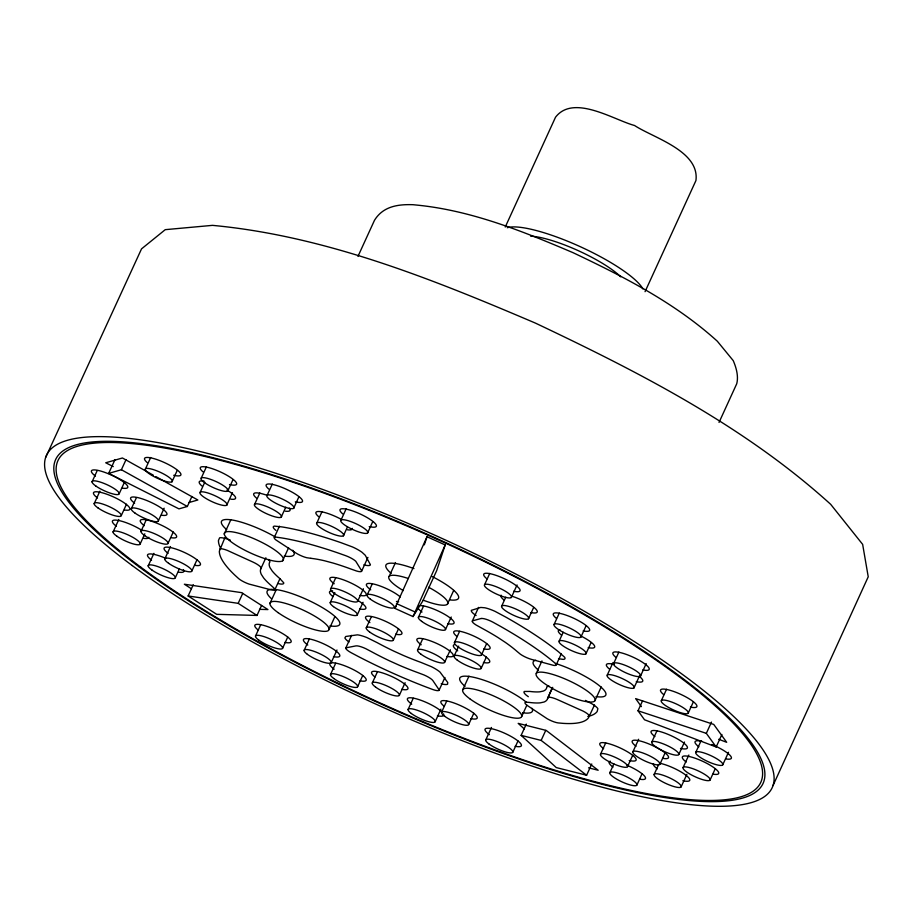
<?xml version="1.0" encoding="UTF-8"?>
<svg xmlns="http://www.w3.org/2000/svg" width="914" height="914" viewBox="0 0 914 914"><rect width="100%" height="100%" fill="white"/><g stroke="black" fill="none" stroke-linecap="round" stroke-linejoin="round"><path stroke-width="1.37" d="M594.534 704.945L588.445 717.867A152.272 33.989 24.6 0 1 562.807 723.34L558.008 722.905A9.803 2.194 24.6 0 1 547.269 718.792L527.869 705.894A9.974 2.228 24.6 0 1 525.916 702.135L529.56 702.455A84.808 18.931 24.6 0 0 540.22 702.855L543.99 702.043A84.808 18.931 24.6 0 0 547.555 698.604L552.227 687.671M224.81 537.935L219.36 551.142A152.272 33.989 24.6 0 0 234.932 575.226L238.714 578.665A9.803 2.194 24.6 0 0 249.019 584.069L270.852 589.793A9.974 2.228 24.6 0 0 274.508 588.559L271.641 585.943A84.808 18.931 24.6 0 1 263.598 577.899L261.301 574.346A84.808 18.931 24.6 0 1 260.719 569.034L265.871 557.78M394.837 608.358L427.009 536.747L445.198 544.95L436.675 570.644L422.782 600.989L413.014 616.573L394.837 608.358L396.333 605.971M424.325 544.858L427.009 536.747M413.014 616.573L445.198 544.95M45.7 457.366L141.533 248.871L165.251 229.665L212.482 225.358C325.453 235.938 431.979 279.01 535.433 323.11C639.834 372.569 744.487 426.175 830.689 504.334L862.645 544.367L868.231 576.791L773.016 785.572M92.074 481.827L97.227 470.561M94.176 503.683L99.9 491.172M191.929 496.451L187.347 506.47L178.961 508.87L108.675 473.395L114.981 459.628M108.675 473.395L121.402 469.739L125.995 459.731M119.231 493.64L124.384 482.375M113.085 531.994L118.809 519.483M121.334 515.496L126.486 504.231M145.532 468.756L150.684 457.491M131.262 508.904L136.415 497.639M140.95 531.411L146.103 520.146M140.242 543.807L144.823 533.799M172.015 481.769A14.864 3.313 24.6 0 0 154.763 470.07A14.864 3.313 24.6 0 0 149.53 473.943A14.864 3.313 24.6 0 0 172.015 481.769L177.167 470.504M158.419 520.717L164.154 508.195M148.194 565.857L153.918 553.347M168.107 543.213L173.26 531.959M201.286 478.011L206.438 466.757M164.749 559.048L170.484 546.538M200.235 492.189L204.816 482.181M175.351 577.671L179.361 568.908M227.769 491.035A14.864 3.313 24.6 0 0 210.517 479.324A14.864 3.313 24.6 0 0 205.296 483.209A14.864 3.313 24.6 0 0 227.769 491.035L232.921 479.77M191.917 570.862L197.07 559.596M226.718 505.202A14.864 3.313 24.6 0 0 209.477 493.503A14.864 3.313 24.6 0 0 204.245 497.376A14.864 3.313 24.6 0 0 226.718 505.202L232.453 492.692M261.587 605.434L257.005 615.442L216.698 614.334L188.124 595.974L193.277 584.72M224.273 534.039L230.796 519.815M357.968 256.388L374.5 220.274C383.103 206.347 397.784 204.188 413.059 204.702L415.276 204.93C470.47 210.094 522.511 231.139 573.055 252.687C624.068 276.851 675.195 303.037 717.319 341.219L733.234 360.63C736.238 367.599 738.706 376.214 736.741 383.743L719.032 422.428M254.698 504.174L259.85 492.92M267.151 495.297L272.303 484.043M188.124 595.974L238.177 603.343L242.758 593.335M281.181 517.198A14.864 3.313 24.6 0 0 263.929 505.488A14.864 3.313 24.6 0 0 258.708 509.372A14.864 3.313 24.6 0 0 281.181 517.198L285.762 507.19M274.28 537.466L279.433 526.201M293.634 508.321A14.864 3.313 24.6 0 0 276.382 496.61A14.864 3.313 24.6 0 0 271.161 500.495A14.864 3.313 24.6 0 0 293.634 508.321L298.787 497.056M282.62 560.785A32.367 7.232 24.6 0 0 245.409 535.341A32.367 7.232 24.6 0 0 233.504 543.544A32.367 7.232 24.6 0 0 282.62 560.785L288.584 547.817M274.771 589.941L279.935 578.676M269.927 603.457L276.234 589.69M255.52 636.053L260.673 624.799M316.907 522.808L322.059 511.543M341.025 520.066L346.178 508.801M282.597 648.277L287.75 637.012M343.39 535.821A14.864 3.313 24.6 0 0 326.138 524.122A14.864 3.313 24.6 0 0 320.917 527.995A14.864 3.313 24.6 0 0 343.39 535.821L347.4 527.058M330.582 589.027L335.735 577.774M304.156 650.3L309.309 639.046M330.24 602.589L334.821 592.58M505.248 227.026L555.529 117.209C573.524 93.788 613.934 119.985 634.567 125.504C653.281 137.831 699.838 150.936 695.931 180.561L645.056 291.68M367.508 533.079A14.864 3.313 24.6 0 0 350.256 521.38A14.864 3.313 24.6 0 0 345.024 525.253A14.864 3.313 24.6 0 0 367.508 533.079L372.661 521.814M329.086 629.323L334.81 616.801M361.636 571.159L367.931 557.391M357.671 601.252L363.395 588.742M331.245 662.524L336.969 650.014M357.317 614.814L363.052 602.303M330.537 674.463L335.689 663.21M367.108 595.128L372.261 583.863M444.935 677.468L439.2 689.979A9.803 2.194 24.6 0 1 432.619 689.464L425.01 686.597A152.272 33.989 24.6 0 1 358.322 656.503L351.033 652.653A9.803 2.194 24.6 0 1 345.869 647.855L351.593 635.344M389.193 576.277L395.499 562.521M366.263 627.861L371.427 616.607M357.614 686.688L362.778 675.435M372.295 682.998L377.448 671.744M393.351 640.086L398.504 628.832M418.406 617.304L423.559 606.051M417.572 650.048L422.725 638.783M399.384 695.223L405.108 682.712M447.392 604.2L453.687 590.433M408.112 709.47L413.265 698.216M445.495 629.529L451.219 617.019M444.65 662.273L450.385 649.751M454.441 642.576L459.593 631.323M484.591 584.686L489.744 573.421M454.098 656.138L458.679 646.129M472.287 621.132L478.582 607.376M435.19 721.694L440.914 709.184M441.565 712.303L446.718 701.049M462.667 689.921L468.973 676.154M501.752 605.959L505.762 597.196M481.529 654.801L486.682 643.536M511.337 597.47A14.864 3.313 24.6 0 0 493.32 585.668A14.864 3.313 24.6 0 0 489.219 590.09A14.864 3.313 24.6 0 0 511.337 597.47L517.061 584.96M481.175 668.363L486.328 657.097M468.642 724.528L473.795 713.263M528.498 618.744A14.864 3.313 24.6 0 0 510.48 606.942A14.864 3.313 24.6 0 0 506.39 611.363A14.864 3.313 24.6 0 0 528.498 618.744L533.65 607.479M485.757 739.952L491.481 727.441M554.147 624.319L559.311 613.054M536.244 673.412L541.968 660.902M521.666 716.542L526.818 705.277M559.185 641.045L563.195 632.282M512.845 752.176L517.998 740.911M591.769 763.978L586.617 775.243L556.26 767.577L521.14 735.37L526.293 724.105M556.238 664.832L561.39 653.567M547.555 698.604L552.707 687.351M580.904 637.092A14.864 3.313 24.6 0 0 562.887 625.302A14.864 3.313 24.6 0 0 558.785 629.723A14.864 3.313 24.6 0 0 580.904 637.092L586.057 625.839M586.617 775.243L541.145 740.42L545.727 730.412M585.943 653.83A14.864 3.313 24.6 0 0 567.925 642.028A14.864 3.313 24.6 0 0 563.824 646.449A14.864 3.313 24.6 0 0 585.943 653.83L591.095 642.565M594.923 700.73A32.367 7.232 24.6 0 0 554.227 674.886A32.367 7.232 24.6 0 0 547.6 685.603A32.367 7.232 24.6 0 0 594.923 700.73L601.218 686.962M607.262 675.08L612.997 662.57M613.728 663.336L618.881 652.082M600.532 754.199L605.696 742.933M634.019 687.865A14.864 3.313 24.6 0 0 616.002 676.063A14.864 3.313 24.6 0 0 611.9 680.484A14.864 3.313 24.6 0 0 634.019 687.865L639.743 675.355M640.474 676.12A14.864 3.313 24.6 0 0 622.457 664.318A14.864 3.313 24.6 0 0 618.355 668.751A14.864 3.313 24.6 0 0 640.474 676.12L646.198 663.61M721.9 734.456L716.176 746.978L644.507 719.764L638.018 710.784L642.599 700.775M609.889 772.627L613.9 763.876M632.922 751.765L638.658 739.255M627.507 766.675A14.864 3.313 24.6 0 0 608.678 754.793A14.864 3.313 24.6 0 0 605.879 759.831A14.864 3.313 24.6 0 0 627.507 766.675L632.659 755.41M661.393 700.512L666.557 689.247M651.796 742.077L656.949 730.812M636.864 785.103A14.864 3.313 24.6 0 0 618.035 773.233A14.864 3.313 24.6 0 0 615.236 778.271A14.864 3.313 24.6 0 0 636.864 785.103L642.016 773.85M654.161 774.386L658.743 764.378M659.897 764.241A14.864 3.313 24.6 0 0 641.068 752.371A14.864 3.313 24.6 0 0 638.269 757.409A14.864 3.313 24.6 0 0 659.897 764.241L665.049 752.987M688.151 713.286A14.864 3.313 24.6 0 0 670.133 701.495A14.864 3.313 24.6 0 0 666.032 705.916A14.864 3.313 24.6 0 0 688.151 713.286L693.303 702.032M678.771 754.553A14.864 3.313 24.6 0 0 659.942 742.682A14.864 3.313 24.6 0 0 657.143 747.709A14.864 3.313 24.6 0 0 678.771 754.553L684.495 742.042M683.101 767.543L688.836 755.033M695.794 752.325L700.947 741.06M681.136 786.863A14.864 3.313 24.6 0 0 662.307 774.992A14.864 3.313 24.6 0 0 659.508 780.03A14.864 3.313 24.6 0 0 681.136 786.863L686.86 774.352M716.176 746.978L706.328 733.348L711.48 722.083M710.075 780.019A14.864 3.313 24.6 0 0 691.247 768.148A14.864 3.313 24.6 0 0 688.448 773.187A14.864 3.313 24.6 0 0 710.075 780.019L715.228 768.765M722.757 764.801A14.864 3.313 24.6 0 0 703.929 752.919A14.864 3.313 24.6 0 0 701.129 757.957A14.864 3.313 24.6 0 0 722.757 764.801L728.492 752.291M260.719 569.034L260.913 567.537A9.974 2.228 24.6 0 0 252.904 562.041L227.22 550.354A9.803 2.194 24.6 0 0 219.657 549.2M345.869 647.855L356.003 645.878A9.974 2.228 24.6 0 1 365.794 648.689L371.37 651.625A84.808 18.931 24.6 0 0 389.558 660.868L399.384 665.301A84.808 18.931 24.6 0 0 418.166 672.75L423.993 674.955A9.974 2.228 24.6 0 1 432.848 680.553L439.2 689.979M547.646 697.679L548.297 697.359A9.974 2.228 24.6 0 1 557.414 699.587L583.155 711.126A9.803 2.194 24.6 0 1 589.381 716.21M188.718 502.609L197.847 499.992L155.814 476.582M549.131 686.163L546.766 686.814L546.652 687.854A79.507 17.754 24.6 0 1 543.316 691.075L539.843 691.818A79.507 17.754 24.6 0 1 529.857 691.441L524.282 691.464A15.31 3.416 24.6 0 0 526.167 695.097L528.315 696.708M259.553 609.341L267.939 609.569L241.593 592.649L184.354 584.217L191.38 588.742M277.696 583.498L280.232 584A15.31 3.416 24.6 0 0 283.751 582.812L279.673 578.436A79.507 17.754 24.6 0 1 272.121 570.884L270.018 567.617A79.507 17.754 24.6 0 1 269.47 562.647L270.007 561.802L268.647 559.459M558.523 658.697L563.15 659.382A15.138 3.382 24.6 0 0 564.601 657.2L558.614 651.899A157.562 35.178 24.6 0 0 506.013 617.224L495.011 611.34A15.138 3.382 24.6 0 0 484.866 607.787L480.753 607.444L471.361 610.324A15.31 3.416 24.6 0 0 474.457 614.402L476.114 615.533M363.886 564.829L365.76 565.298A15.31 3.416 24.6 0 0 370.433 564.738L365.257 555.266L362.035 552.296A15.138 3.382 24.6 0 0 352.496 546.96L340.945 542.665A157.562 35.178 24.6 0 0 281.912 526.91L274.394 526.11A15.138 3.382 24.6 0 0 274.177 528.84L275.834 530.371M521.14 735.37L541.145 740.42M588.559 767.829L598.167 770.251L546.172 730.423L518.181 723.362L524.362 729.029M638.018 710.784L706.328 733.348M230.271 540.105L226.946 538.929A15.138 3.382 24.6 0 0 219.611 537.809L218.457 540.46A157.562 35.178 24.6 0 0 220.64 548.366M718.735 739.289L726.676 742.294L713.743 724.425L635.63 698.616L641.411 706.613M396.425 603.56L414.613 611.763M585.497 700.421L591.838 703.757A15.138 3.382 24.6 0 1 597.882 708.681L597.162 711.526A157.562 35.178 24.6 0 1 587.793 716.473M113.267 466.586L105.727 462.781L122.43 457.983L153.346 475.2M121.402 469.739L187.347 506.47M238.177 603.343L257.005 615.442M507.27 227.735A77.039 17.195 24.6 0 1 579.122 246.163A77.039 17.195 24.6 0 1 642.896 288.927M530.646 236.166A57.091 12.75 24.6 0 1 620.743 276.828M183.394 569.605A19.959 4.456 24.6 0 1 178.39 572.13M151.541 560.145A19.959 4.456 24.6 0 1 149.302 553.975A19.959 4.456 24.6 0 1 166.005 558.42M168.107 553.336A19.959 4.456 24.6 0 1 170.358 547.543A19.959 4.456 24.6 0 1 195.733 558.877A19.959 4.456 24.6 0 1 194.945 565.332M148.833 537.238A19.959 4.456 24.6 0 1 143.281 538.277M116.432 526.293A19.959 4.456 24.6 0 1 117.62 520.306A19.959 4.456 24.6 0 1 141.933 530.371M307.778 645.033A19.959 4.456 24.6 0 1 309.766 639.012A19.959 4.456 24.6 0 1 335.484 650.619A19.959 4.456 24.6 0 1 333.496 656.629M334.158 669.197A19.959 4.456 24.6 0 1 336.146 663.187A19.959 4.456 24.6 0 1 361.864 674.783A19.959 4.456 24.6 0 1 359.865 680.793M268.887 489.173A19.959 4.456 24.6 0 1 274.166 484.797A19.959 4.456 24.6 0 1 299.175 496.782A19.959 4.456 24.6 0 1 295.336 501.843M352.301 528.383A19.959 4.456 24.6 0 1 347.457 529.8M318.643 516.673A19.959 4.456 24.6 0 1 320.311 511.6A19.959 4.456 24.6 0 1 341.528 519.483M203.022 471.887A19.959 4.456 24.6 0 1 208.301 467.511A19.959 4.456 24.6 0 1 233.31 479.496A19.959 4.456 24.6 0 1 229.471 484.557M342.761 513.931A19.959 4.456 24.6 0 1 348.04 509.555A19.959 4.456 24.6 0 1 373.049 521.54A19.959 4.456 24.6 0 1 369.21 526.601M226.958 490.064A19.959 4.456 24.6 0 1 230.785 499.17M201.971 486.054A19.959 4.456 24.6 0 1 204.039 481.027M147.268 462.621A19.959 4.456 24.6 0 1 152.547 458.257A19.959 4.456 24.6 0 1 177.556 470.23A19.959 4.456 24.6 0 1 173.717 475.303M289.292 508.161A19.959 4.456 24.6 0 1 285.248 511.166M256.434 498.05A19.959 4.456 24.6 0 1 266.488 495.125M398.664 601.812A19.959 4.456 24.6 0 1 396.436 601.458M370.73 589.85A19.959 4.456 24.6 0 1 373.975 584.115A19.959 4.456 24.6 0 1 400.286 596.933M418.681 605.799A19.959 4.456 24.6 0 1 446.192 615.248A19.959 4.456 24.6 0 1 447.746 623.634M422.028 612.037A19.959 4.456 24.6 0 1 417.949 608.004M457.08 636.555A19.959 4.456 24.6 0 1 460.873 631.471A19.959 4.456 24.6 0 1 486.111 643.148A19.959 4.456 24.6 0 1 483.78 648.906M481.884 654.081A19.959 4.456 24.6 0 1 483.426 662.467M457.708 650.871A19.959 4.456 24.6 0 1 454.372 644.633M374.934 676.977A19.959 4.456 24.6 0 1 378.739 671.893A19.959 4.456 24.6 0 1 403.965 683.569A19.959 4.456 24.6 0 1 401.634 689.327M258.159 630.032A19.959 4.456 24.6 0 1 261.952 624.947A19.959 4.456 24.6 0 1 287.179 636.624A19.959 4.456 24.6 0 1 284.848 642.382M443.507 713.823A19.959 4.456 24.6 0 1 437.44 715.799M411.723 704.203A19.959 4.456 24.6 0 1 415.63 698.627A19.959 4.456 24.6 0 1 442.033 711.972M334.204 583.76A19.959 4.456 24.6 0 1 336.192 577.739A19.959 4.456 24.6 0 1 361.91 589.347A19.959 4.456 24.6 0 1 359.922 595.357M489.378 734.685A19.959 4.456 24.6 0 1 491.378 728.664A19.959 4.456 24.6 0 1 517.084 740.271A19.959 4.456 24.6 0 1 515.096 746.281M444.204 706.282A19.959 4.456 24.6 0 1 447.997 701.198A19.959 4.456 24.6 0 1 473.224 712.874A19.959 4.456 24.6 0 1 470.893 718.633M144.298 525.699A19.959 4.456 24.6 0 1 146.56 519.906A19.959 4.456 24.6 0 1 171.923 531.24A19.959 4.456 24.6 0 1 171.147 537.683M97.524 497.981A19.959 4.456 24.6 0 1 99.786 492.178A19.959 4.456 24.6 0 1 125.149 503.511A19.959 4.456 24.6 0 1 124.373 509.966M134.621 503.191A19.959 4.456 24.6 0 1 136.871 497.399A19.959 4.456 24.6 0 1 162.246 508.732A19.959 4.456 24.6 0 1 161.458 515.176M95.433 476.114A19.959 4.456 24.6 0 1 97.684 470.322A19.959 4.456 24.6 0 1 123.059 481.655A19.959 4.456 24.6 0 1 122.27 488.11M421.194 644.77A19.959 4.456 24.6 0 1 423.182 638.76A19.959 4.456 24.6 0 1 448.9 650.368A19.959 4.456 24.6 0 1 446.9 656.378M369.884 622.594A19.959 4.456 24.6 0 1 371.884 616.584A19.959 4.456 24.6 0 1 397.601 628.181A19.959 4.456 24.6 0 1 395.602 634.202M358.025 600.532A19.959 4.456 24.6 0 1 359.568 608.918M332.879 596.568A19.959 4.456 24.6 0 1 332.673 590.878M292.743 550.239A39.908 8.912 24.6 0 1 284.265 556.066M226.706 529.686A39.908 8.912 24.6 0 1 231.299 519.86A39.908 8.912 24.6 0 1 275.148 536.872M273.355 589.336A39.908 8.912 24.6 0 1 326.367 610.084A39.908 8.912 24.6 0 1 329.92 625.896M271.401 598.67A39.908 8.912 24.6 0 1 272.315 589.313M711.8 744.51A19.959 4.456 24.6 0 1 729.898 755.192A19.959 4.456 24.6 0 1 725.682 758.894M698.867 746.807A19.959 4.456 24.6 0 1 701.941 741.288M486.945 578.848A19.959 4.456 24.6 0 1 491.012 573.889A19.959 4.456 24.6 0 1 516.204 585.634A19.959 4.456 24.6 0 1 513.599 591.267M654.881 736.558A19.959 4.456 24.6 0 1 657.943 731.04A19.959 4.456 24.6 0 1 683.558 742.888A19.959 4.456 24.6 0 1 680.484 748.406M512.823 596.499A19.959 4.456 24.6 0 1 534.861 608.13A19.959 4.456 24.6 0 1 530.771 612.54M504.105 600.121A19.959 4.456 24.6 0 1 501.101 595.174M660.319 763.35A19.959 4.456 24.6 0 1 685.923 775.198A19.959 4.456 24.6 0 1 682.849 780.727M657.246 768.88A19.959 4.456 24.6 0 1 653.476 763.658M603.617 748.68A19.959 4.456 24.6 0 1 606.679 743.162A19.959 4.456 24.6 0 1 632.294 755.01A19.959 4.456 24.6 0 1 629.22 760.528M686.186 762.036A19.959 4.456 24.6 0 1 688.848 756.426A19.959 4.456 24.6 0 1 714.188 767.851A19.959 4.456 24.6 0 1 713 774.124M627.095 765.315A19.959 4.456 24.6 0 1 644.233 775.746A19.959 4.456 24.6 0 1 639.789 779.208M612.974 767.12A19.959 4.456 24.6 0 1 610.381 761.179M636.007 746.258A19.959 4.456 24.6 0 1 638.658 740.648A19.959 4.456 24.6 0 1 664.01 752.073A19.959 4.456 24.6 0 1 662.821 758.346M428.632 587.279A32.367 7.232 24.6 0 1 447.746 603.674A32.367 7.232 24.6 0 1 423.205 600.155M403.314 590.604A32.367 7.232 24.6 0 1 388.838 576.814A32.367 7.232 24.6 0 1 408.387 578.528M432.311 576.62A39.908 8.912 24.6 0 1 449.985 599.927M391.146 573.375A39.908 8.912 24.6 0 1 413.928 568.588M555.518 663.45A39.908 8.912 24.6 0 1 599.55 685.877A39.908 8.912 24.6 0 1 596.008 696.582M538.437 670.202A39.908 8.912 24.6 0 1 535.798 660.251M531.959 708.293A39.908 8.912 24.6 0 1 522.58 712.749M465.02 686.357A39.908 8.912 24.6 0 1 476.205 677.902A39.908 8.912 24.6 0 1 526.133 702.043M441.176 683.752A15.138 3.382 24.6 0 0 447.563 684.243L447.757 682.529L440.057 672.133A15.31 3.416 24.6 0 0 431.511 666.729L420.908 662.387A79.507 17.754 24.6 0 1 403.291 655.407L394.265 651.328A79.507 17.754 24.6 0 1 377.208 642.668L366.857 637.549A15.31 3.416 24.6 0 0 357.42 634.842L345.732 636.487L344.875 637.903A15.138 3.382 24.6 0 0 348.988 641.959M580.836 635.984A19.959 4.456 24.6 0 1 594.26 645.387A19.959 4.456 24.6 0 1 588.205 647.626M561.55 635.207A19.959 4.456 24.6 0 1 559.974 629.666M556.512 618.481A19.959 4.456 24.6 0 1 560.579 613.523A19.959 4.456 24.6 0 1 585.771 625.256A19.959 4.456 24.6 0 1 583.166 630.9M663.758 694.674A19.959 4.456 24.6 0 1 667.826 689.716A19.959 4.456 24.6 0 1 693.018 701.449A19.959 4.456 24.6 0 1 690.413 707.093M616.082 657.497A19.959 4.456 24.6 0 1 620.149 652.55A19.959 4.456 24.6 0 1 645.341 664.284A19.959 4.456 24.6 0 1 642.736 669.916M639.514 676.52A19.959 4.456 24.6 0 1 636.281 681.661M609.627 669.242A19.959 4.456 24.6 0 1 614.117 664.387M481.164 618.481L472.824 620.755A9.974 2.228 24.6 0 0 476.034 624.97L481.404 627.952A84.808 18.931 24.6 0 1 497.993 637.538L505.476 642.473A84.808 18.931 24.6 0 1 517.073 651.465L520.397 654.218A9.974 2.228 24.6 0 0 531.4 659.36L553.564 665.369A9.803 2.194 24.6 0 0 555.061 663.13L550.742 659.542A152.272 33.989 24.6 0 0 499.912 626.044L492.863 622.137A9.803 2.194 24.6 0 0 482.421 618.481L481.164 618.481M310.886 558.328L306.83 557.734A9.974 2.228 24.6 0 1 295.725 552.89L275.914 539.946A9.803 2.194 24.6 0 1 276.142 537.135L281.432 537.889A152.272 33.989 24.6 0 1 338.477 553.119L345.949 555.769A9.803 2.194 24.6 0 1 355.763 561.265L361.464 570.45A9.974 2.228 24.6 0 1 356.62 571.033L350.919 569.022A84.808 18.931 24.6 0 0 333.096 563.058L324.699 560.808A84.808 18.931 24.6 0 0 310.886 558.328M132.267 565.572A399.087 89.092 24.6 0 0 753.33 801.989A399.087 89.092 24.6 0 0 342.487 496.85A399.087 89.092 24.6 0 0 132.267 565.572M152.01 570.085A14.864 3.313 24.6 0 0 174.837 578.379A14.864 3.313 24.6 0 0 158.476 566.817A14.864 3.313 24.6 0 0 152.01 570.085M168.576 563.275A14.864 3.313 24.6 0 0 191.392 571.57A14.864 3.313 24.6 0 0 175.031 560.008A14.864 3.313 24.6 0 0 168.576 563.275M139.248 566.977A389.021 86.853 24.6 0 0 744.647 797.442A389.021 86.853 24.6 0 0 344.178 499.992A389.021 86.853 24.6 0 0 139.248 566.977M140.996 567.331A386.508 86.293 24.6 0 0 742.488 796.3A386.508 86.293 24.6 0 0 344.601 500.781A386.508 86.293 24.6 0 0 140.996 567.331M370.33 599.15A14.864 3.313 24.6 0 0 393.454 607.959A14.864 3.313 24.6 0 0 378.156 596.591A14.864 3.313 24.6 0 0 370.33 599.15M116.901 536.221A14.864 3.313 24.6 0 0 139.716 544.516A14.864 3.313 24.6 0 0 123.356 532.953A14.864 3.313 24.6 0 0 116.901 536.221M307.378 654.333A14.864 3.313 24.6 0 0 330.502 663.13A14.864 3.313 24.6 0 0 315.204 651.773A14.864 3.313 24.6 0 0 307.378 654.333M333.759 678.496A14.864 3.313 24.6 0 0 356.883 687.305A14.864 3.313 24.6 0 0 341.585 675.937A14.864 3.313 24.6 0 0 333.759 678.496M421.628 621.337A14.864 3.313 24.6 0 0 444.764 630.134A14.864 3.313 24.6 0 0 429.466 618.778A14.864 3.313 24.6 0 0 421.628 621.337M457.663 646.609A14.864 3.313 24.6 0 0 480.787 655.407A14.864 3.313 24.6 0 0 465.489 644.05A14.864 3.313 24.6 0 0 457.663 646.609M457.32 660.171A14.864 3.313 24.6 0 0 480.444 668.968A14.864 3.313 24.6 0 0 465.146 657.612A14.864 3.313 24.6 0 0 457.32 660.171M375.517 687.031A14.864 3.313 24.6 0 0 398.641 695.84A14.864 3.313 24.6 0 0 383.343 684.472A14.864 3.313 24.6 0 0 375.517 687.031M258.742 640.086A14.864 3.313 24.6 0 0 281.866 648.883A14.864 3.313 24.6 0 0 266.568 637.526A14.864 3.313 24.6 0 0 258.742 640.086M488.979 743.985A14.864 3.313 24.6 0 0 512.103 752.782A14.864 3.313 24.6 0 0 496.805 741.425A14.864 3.313 24.6 0 0 488.979 743.985M411.334 713.503A14.864 3.313 24.6 0 0 434.458 722.311A14.864 3.313 24.6 0 0 419.16 710.943A14.864 3.313 24.6 0 0 411.334 713.503M333.804 593.06A14.864 3.313 24.6 0 0 356.928 601.869A14.864 3.313 24.6 0 0 341.63 590.501A14.864 3.313 24.6 0 0 333.804 593.06M444.787 716.336A14.864 3.313 24.6 0 0 467.911 725.145A14.864 3.313 24.6 0 0 452.613 713.777A14.864 3.313 24.6 0 0 444.787 716.336M144.766 535.638A14.864 3.313 24.6 0 0 167.582 543.933A14.864 3.313 24.6 0 0 151.221 532.371A14.864 3.313 24.6 0 0 144.766 535.638M97.992 507.91A14.864 3.313 24.6 0 0 120.819 516.204A14.864 3.313 24.6 0 0 104.447 504.642A14.864 3.313 24.6 0 0 97.992 507.91M135.078 513.131A14.864 3.313 24.6 0 0 157.905 521.426A14.864 3.313 24.6 0 0 141.544 509.863A14.864 3.313 24.6 0 0 135.078 513.131M95.89 486.054A14.864 3.313 24.6 0 0 118.717 494.348A14.864 3.313 24.6 0 0 102.357 482.786A14.864 3.313 24.6 0 0 95.89 486.054M420.794 654.081A14.864 3.313 24.6 0 0 443.918 662.879A14.864 3.313 24.6 0 0 428.62 651.522A14.864 3.313 24.6 0 0 420.794 654.081M369.496 631.894A14.864 3.313 24.6 0 0 392.62 640.703A14.864 3.313 24.6 0 0 377.322 629.335A14.864 3.313 24.6 0 0 369.496 631.894M333.461 606.622A14.864 3.313 24.6 0 0 356.586 615.43A14.864 3.313 24.6 0 0 341.288 604.063A14.864 3.313 24.6 0 0 333.461 606.622M278.073 612.609A32.367 7.232 24.6 0 0 327.886 630.843A32.367 7.232 24.6 0 0 292.571 605.708A32.367 7.232 24.6 0 0 278.073 612.609M469.693 698.696A32.367 7.232 24.6 0 0 520.066 717.878A32.367 7.232 24.6 0 0 486.751 693.12A32.367 7.232 24.6 0 0 469.693 698.696"/></g></svg>
